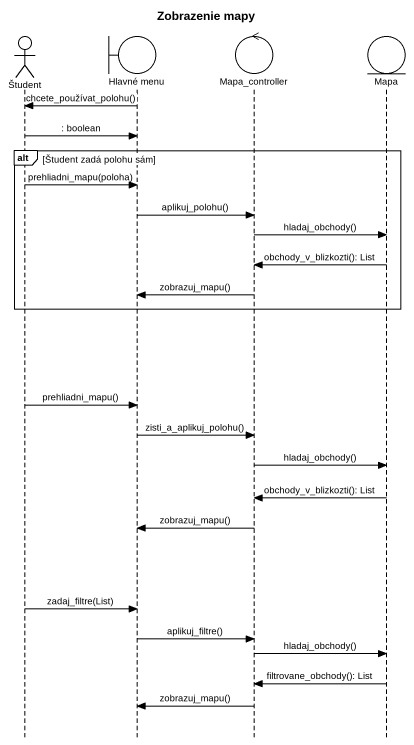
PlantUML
@startuml
title Zobrazenie mapy
hide footbox
actor Študent
boundary "Hlavné menu" as Hlavné_menu
control Mapa_controller
entity Mapa

Hlavné_menu -> Študent : chcete_používat_polohu()
Študent -> Hlavné_menu : : boolean
alt Študent zadá polohu sám
  Študent -> Hlavné_menu : prehliadni_mapu(poloha)
  Hlavné_menu -> Mapa_controller : aplikuj_polohu()
  Mapa_controller -> Mapa : hladaj_obchody()
  Mapa -> Mapa_controller : obchody_v_blizkozti(): List
  Mapa_controller -> Hlavné_menu : zobrazuj_mapu()
end
Študent -> Hlavné_menu : prehliadni_mapu()
Hlavné_menu -> Mapa_controller : zisti_a_aplikuj_polohu()
Mapa_controller -> Mapa : hladaj_obchody()
Mapa -> Mapa_controller : obchody_v_blizkozti(): List
Mapa_controller -> Hlavné_menu : zobrazuj_mapu()
Študent -> Hlavné_menu : zadaj_filtre(List)
Hlavné_menu -> Mapa_controller : aplikuj_filtre()
Mapa_controller -> Mapa : hladaj_obchody()
Mapa -> Mapa_controller : filtrovane_obchody(): List
Mapa_controller -> Hlavné_menu : zobrazuj_mapu()
@enduml
